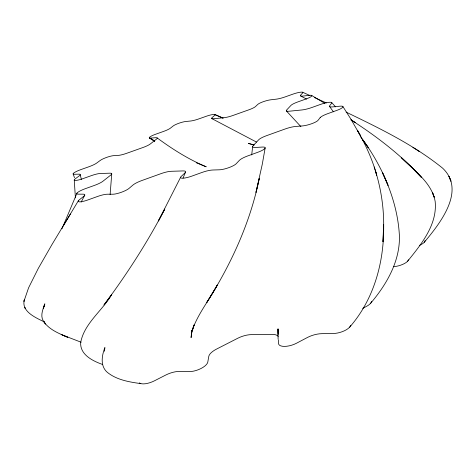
<?xml version="1.0" encoding="UTF-8"?>
<svg xmlns="http://www.w3.org/2000/svg" width="476" height="476" viewBox="0 0 476 476"><rect width="100%" height="100%" fill="white"/><g stroke="black" fill="none" stroke-linecap="round" stroke-linejoin="round"><path stroke-width="0.71" d="M278.168 333.462L278.032 328.952L278.097 339.233M104.434 351.306L104.91 347.545C101.804 355.501 99.984 366.044 107.314 372.339C116.739 379.931 129.151 382.008 140.807 383.602M277.996 334.949L278.032 328.952M278.549 339.87L278.502 343.315A12.465 5.129 -17.8 0 0 284.505 346.403A12.465 5.129 -17.8 0 0 296.566 343.196L307.347 337.52A15.303 6.414 -17.1 0 1 321.889 333.664L333.164 333.509A12.602 5.188 -16.4 0 0 350.764 325.334M110.111 194.565L111.741 173.93M191.864 330.403L191.084 337.633L191.578 333.462L194.083 324.912L191.989 330.981C197.611 314.279 209.029 300.392 217.324 285.041L206.691 302.623C230.979 264.519 250.281 222.744 259.307 178.28L255.981 192.352L262.27 164.291L265.18 147.875M251.691 154.962L252.667 146.489M23.943 301.522L24.3 299.934C21.17 311.697 36.122 317.855 44.375 321.943M44.226 306.133L44.827 303.837L43.274 308.71L44.506 304.824C42.721 309.775 40.222 315.784 43.239 320.812C48.617 329.535 58.816 333.39 67.776 337.311L61.19 334.485M24.056 300.993L28.59 287.807L38.306 268.375L52.116 244.301L78.427 200.664M191.989 330.981L192.607 329.213M61.963 228.783L76.999 193.083M183.034 178.089L185.539 172.116M180.66 177.155L158.401 220.965L164.767 209.071C147.257 242.683 126.616 274.587 103.982 304.961L111.693 294.561C102.322 310.792 84.109 323.442 80.67 342.649C79.98 354.733 92.802 361.034 102.56 364.455M81.17 202.092L84.77 195.118M63.57 225.416L70.371 214.033M349.664 327.137C374.243 299.106 384.376 261.312 383.644 224.595L382.948 241.749L383.495 232.55L383.46 233.246C384.56 212.171 381.675 190.983 375.445 170.842L376.689 175.079L375.445 170.842M370.495 303.444C386.417 284.707 399.983 261.544 399.429 236.203C398.388 214.265 391.974 192.709 382.591 172.943L388.041 185.348L385.364 178.911L385.566 179.351C379.467 165.458 371.917 152.195 362.92 139.968L368.376 147.816L360.624 136.808M407.652 261.181C421.236 244.325 437.521 224.565 435.165 201.425C431.708 182.445 414.114 170.741 401.554 157.818L411.918 167.463L421.587 177.572L411.181 166.743L411.918 167.463C393.539 149.351 372.726 133.893 351.086 119.922M424.289 242.254C439.711 223.809 466.307 190.668 442.698 168.224C413.656 144.728 379.58 128.312 346.117 112.122M362.7 308.365L366.532 306.348A12.15 4.784 -15.8 0 0 371.572 301.397M419.653 245.301L420.927 244.652A11.013 3.802 -14.6 0 0 425.062 240.559M254.053 145.013L248.383 143.383L253.982 145.001M81.104 342.214L62.534 335.056M198.843 163.815L206.209 166.79C188.663 159.43 172.485 149.202 157.193 137.951M196.225 162.727L198.212 163.56M214.361 114.413L223.155 118.143L214.985 114.561M302.563 92.219L309.888 95.509M314.553 97.598L326.286 102.935M256.481 142.056L211.755 118.56M300.743 95.991L306.508 99.103M311.524 95.373L324.644 103.244M149.291 137.885L154.712 141.158M154.664 141.086L149.785 138.082L154.539 141.033M418.928 151.189L419.38 151.469L412.882 147.405M351.074 119.946L355.257 122.665L351.098 119.928M286.356 110.902L300.892 126.628M331.837 102.733L335.58 106.874M329.624 106.576L333.432 111.812M44.946 323.192L43.917 321.716L45.589 324.114M342.97 106.654L350.806 118.988L360.487 135.862L357.375 130.204C364.771 143.246 371.25 156.89 375.582 171.271L374.184 166.945M25.234 308.424L24.788 307.514L25.014 307.984M73.102 173.93L74.506 177.679M80.23 174.597L81.354 179.434M75.416 197.915L74.244 180.047M408.462 259.771A11.364 4.094 -14.9 0 1 393.813 266.691M278.192 336.449A14.702 5.944 -18.6 0 0 271.695 334.348L251.322 334.622A14.47 5.754 -19.1 0 0 237.708 338.275L216.55 349.081A14.619 5.855 -19.8 0 0 208.774 356.429L207.792 362.087A12.311 4.956 -20.6 0 1 201.045 368.489A12.311 4.956 -20.6 0 1 189.341 371.583L179.511 371.423A15.024 6.087 -21.4 0 0 165.63 375.1L154.426 380.824A12.293 4.849 -21.9 0 1 139.325 382.888M320.164 117.649L318.016 120.351A9.657 1.963 -17.1 0 1 311.631 123.736A9.657 1.963 -17.1 0 1 302.581 125.908L295.685 126.461A11.614 2.386 -17.4 0 0 285.041 129.02L266.649 135.636A11.62 2.398 -17.6 0 0 258.694 139.771L253.143 145.686A11.835 2.493 -17.7 0 0 255.719 147.453L262.52 147.054A10.073 2.172 -17.8 0 1 264.787 148.583A10.073 2.172 -17.8 0 1 257.784 152.29L247.948 155.842A12.382 2.737 -17.9 0 0 239.327 160.406L236.197 163.738A10.311 2.285 -18.3 0 1 228.813 167.653A10.311 2.285 -18.3 0 1 219.442 169.801L212.766 170.009A12.435 2.767 -18.6 0 0 201.747 172.538L191.78 176.138A10.139 2.207 -18.8 0 1 182.742 178.214A10.139 2.207 -18.8 0 1 181.255 176.388L184.843 173.014A11.948 2.553 -19 0 0 183.105 170.926L171.104 171.295A11.751 2.463 -19.1 0 0 160.894 173.68L141.955 180.493A11.793 2.469 -19.4 0 0 133 185.009L129.002 188.419A9.853 2.059 -19.7 0 1 121.338 192.286A9.853 2.059 -19.7 0 1 112.866 194.226L107.409 194.22A11.912 2.487 -20 0 0 97.431 196.511L87.828 199.968A9.734 1.987 -20.1 0 1 79.641 201.848A9.734 1.987 -20.1 0 1 79.242 199.872L83.603 196.439A11.495 2.297 -20.2 0 0 83.11 194.178L78.141 194.172A9.365 1.839 -20 0 1 85.18 188.728L94.248 185.485A10.984 2.112 -19.8 0 0 102.947 181.225L110.753 175.085A10.781 2.047 -19.7 0 0 109.992 173.187L100.287 173.49A10.633 1.981 -19.8 0 0 91.404 175.626L82.818 178.69A8.705 1.589 -19.9 0 1 75.511 180.452A8.705 1.589 -19.9 0 1 75.19 178.869L79.135 175.971A10.293 1.845 -20 0 0 78.736 174.156L74.31 174.293A8.407 1.482 -19.8 0 1 80.688 169.67L88.845 166.767A9.883 1.714 -19.7 0 0 96.699 163.048L100.293 160.4A8.217 1.428 -19.5 0 1 113.645 155.652L118.221 155.39A9.806 1.708 -19.3 0 0 126.693 153.296L142.812 147.56A9.776 1.702 -19.1 0 0 150.297 143.978L156.55 139.057A9.615 1.648 -19 0 0 155.42 137.707L150.725 138.088A7.872 1.327 -18.9 0 1 155.777 134.184L163.405 131.477A9.27 1.535 -18.8 0 0 170.396 128.163L173.24 125.932A7.717 1.279 -18.6 0 1 185.741 121.499L190.537 121.023A9.228 1.523 -18.4 0 0 198.807 118.911L206.358 116.233A7.818 1.315 -18.3 0 1 214.694 115.37L212.117 117.566A9.526 1.624 -18.2 0 0 213.789 118.714L224.214 117.679A9.663 1.666 -18.1 0 0 233.008 115.454L248.728 109.861A9.651 1.66 -17.9 0 0 255.505 106.547L257.796 104.387A8.05 1.38 -17.7 0 1 270.66 99.811L276.235 99.169A9.639 1.642 -17.5 0 0 285.183 96.89L292.954 94.123A8.181 1.41 -17.4 0 1 302.641 92.963L300.659 95.075A9.99 1.743 -17.2 0 0 303.301 96.039L309.335 95.337A8.473 1.511 -17.3 0 1 311.637 96.164A8.473 1.511 -17.3 0 1 306.026 98.996L297.863 101.912A10.365 1.886 -17.3 0 0 290.991 105.374L286.611 110.039A10.531 1.952 -17.3 0 0 289.247 111.217L301.897 109.962A10.71 2.011 -17.2 0 0 311.935 107.481L320.532 104.405A9.109 1.737 -17 0 1 331.647 103.25L329.707 105.684A11.15 2.154 -16.8 0 0 332.974 106.88L339.935 106.19A9.472 1.868 -16.8 0 1 342.791 107.213A9.472 1.868 -16.8 0 1 336.71 110.432L327.637 113.699A11.614 2.35 -16.9 0 0 320.164 117.649M449.338 177.268L448.927 176.334L450.962 181.183L449.338 177.268M432.779 193.28L432.363 192.262L434.213 197.183L432.779 193.28"/></g></svg>
